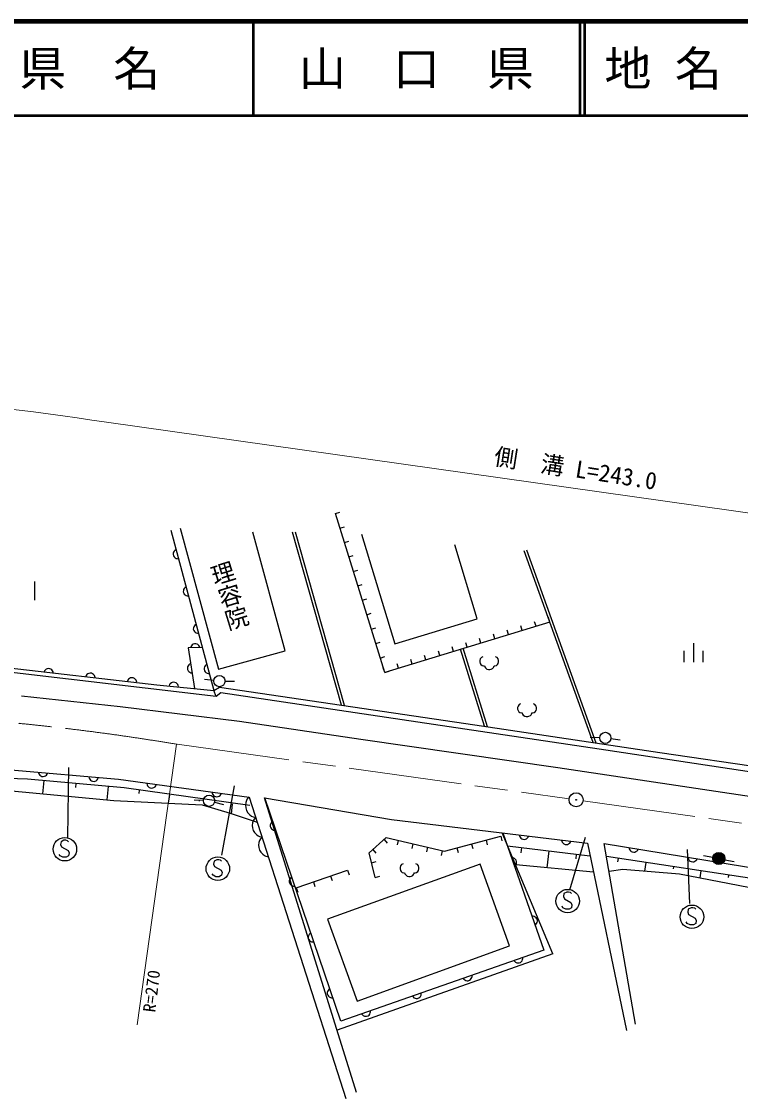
# Model space of a CAD drawing. Units: millimetres, scale not verified. Extents: x 40000 to 680000, y 20000 to 380000.
# Drawn here: x 308365 to 384856, y 265427 to 380000 of the extents above; entities that cross this region are included whole.
import ezdxf
from ezdxf.enums import TextEntityAlignment as Align

# ---------------------------------------------------------------- set-up
doc = ezdxf.new("R2010")
doc.units = ezdxf.units.MM
doc.header["$LTSCALE"] = 1000
doc.linetypes.add('CHAIN', pattern=[18.5, 12, -1.5, 3.5, -1.5])
for name, color, linetype, lineweight in [('M-BGD', 7, 'Continuous', 25), ('M-BGD-EXST', 7, 'Continuous', 25), ('M-BMK', 2, 'CHAIN', 13), ('M-BMK-SRVR', 3, 'Continuous', 25), ('M-STR-HTXT', 7, 'Continuous', 13), ('M-STR-STRC', 7, 'Continuous', 25), ('M-TTL', 2, 'Continuous', 140), ('M-TTL-LINE', 7, 'Continuous', 50)]:
    doc.layers.add(name, color=color, linetype=linetype, lineweight=lineweight)
doc.layers.add('M-TTL-TXT', color=7, linetype='Continuous')
doc.styles.add('@ＭＳ ゴシック', font='')
doc.styles.add('ＭＳ ゴシック', font='')
doc.styles.get('@ＭＳ ゴシック').set_extended_font_data('@MS Gothic')
doc.styles.get('ＭＳ ゴシック').set_extended_font_data('MS Gothic')

msp = doc.modelspace()

# ---------------------------------------------------------------- linework, layer by layer
at = {"layer": 'M-BGD'}
for p, q in [((341758, 327644), (342235, 327793)), ((347001, 310749), (341758, 327644)), ((324250, 325871), (328835, 308834)), ((325245, 326110), (329311, 311115)), ((336405, 313039), (332983, 325659)), ((342418, 307268), (337184, 325685)), ((342744, 307220), (337499, 325672)), ((342234, 326109), (342712, 326257)), ((344543, 325458), (348099, 313799)), ((342711, 324573), (343188, 324721)), ((356856, 316470), (354455, 324343)), ((324514, 323428), (324507, 323301)), ((324507, 323301), (324549, 323147)), ((324546, 323540), (324514, 323428)), ((324617, 323662), (324546, 323540)), ((324549, 323147), (324618, 323041)), ((324698, 323746), (324617, 323662)), ((324803, 323816), (324698, 323746)), ((343188, 323037), (343665, 323185)), ((369178, 303288), (361829, 323681)), ((369515, 303237), (362124, 323748)), ((324618, 323041), (324702, 322960)), ((324702, 322960), (324825, 322890)), ((324825, 322890), (324937, 322858)), ((324937, 322858), (325063, 322850)), ((343664, 321501), (344142, 321649)), ((309784, 318440), (309784, 320440)), ((325685, 319694), (325614, 319571)), ((325766, 319778), (325685, 319694)), ((325871, 319848), (325766, 319778)), ((344141, 319965), (344618, 320113)), ((325582, 319459), (325575, 319333)), ((325575, 319333), (325616, 319179)), ((325614, 319571), (325582, 319459)), ((325616, 319179), (325686, 319073)), ((325686, 319073), (325770, 318992)), ((325770, 318992), (325893, 318921)), ((325893, 318921), (326005, 318890)), ((326005, 318890), (326131, 318882)), ((344618, 318429), (345095, 318577)), ((345094, 316893), (345572, 317041)), ((348099, 313799), (356856, 316470)), ((364569, 316117), (364423, 316596)), ((326650, 315491), (326643, 315365)), ((326643, 315365), (326684, 315210)), ((326682, 315603), (326650, 315491)), ((326753, 315726), (326682, 315603)), ((326684, 315210), (326754, 315105)), ((326834, 315810), (326753, 315726)), ((326754, 315105), (326838, 315024)), ((326939, 315880), (326834, 315810)), ((345571, 315357), (346048, 315505)), ((364569, 316117), (347001, 310749)), ((360177, 314775), (360031, 315254)), ((361641, 315223), (361495, 315701)), ((363105, 315670), (362959, 316148)), ((326838, 315024), (326961, 314953)), ((326961, 314953), (327073, 314921)), ((327073, 314921), (327199, 314914)), ((346048, 313821), (346525, 313969)), ((357249, 313881), (357103, 314359)), ((358713, 314328), (358567, 314806)), ((327603, 313413), (326095, 313353)), ((326095, 313353), (326785, 309039)), ((326385, 313484), (326350, 313363)), ((326441, 313587), (326385, 313484)), ((326537, 313690), (326441, 313587)), ((326634, 313754), (326537, 313690)), ((326753, 313799), (326634, 313754)), ((326912, 313805), (326753, 313799)), ((327034, 313770), (326912, 313805)), ((327136, 313714), (327034, 313770)), ((327240, 313618), (327136, 313714)), ((327304, 313521), (327240, 313618)), ((327349, 313402), (327304, 313521)), ((329311, 311115), (336405, 313039)), ((352857, 312539), (352711, 313017)), ((354321, 312986), (354175, 313464)), ((357611, 305028), (355069, 313230)), ((357940, 304979), (355349, 313342)), ((355785, 313433), (355639, 313912)), ((378843, 313055), (378843, 311855)), ((379843, 313855), (379843, 311855)), ((380843, 313055), (380843, 311855)), ((326361, 311689), (326249, 311631)), ((346524, 312285), (347002, 312434)), ((348465, 311197), (348319, 311675)), ((349929, 311644), (349783, 312122)), ((351393, 312091), (351247, 312570)), ((357167, 312185), (357127, 312025)), ((357127, 312025), (357127, 311865)), ((357127, 311865), (357167, 311705)), ((357287, 312345), (357167, 312185)), ((357167, 311705), (357247, 311585)), ((357447, 312425), (357287, 312345)), ((358967, 312345), (358807, 312425)), ((359087, 312185), (358967, 312345)), ((359007, 311585), (359087, 311705)), ((359127, 312025), (359087, 312185)), ((359087, 311705), (359127, 311865)), ((359127, 311865), (359127, 312025)), ((329063, 308187), (302647, 311304)), ((306140, 311342), (322749, 309443)), ((310809, 310909), (310756, 310795)), ((310879, 311002), (310809, 310909)), ((310989, 311091), (310879, 311002)), ((311095, 311140), (310989, 311091)), ((311219, 311166), (311095, 311140)), ((311378, 311149), (311219, 311166)), ((311493, 311096), (311378, 311149)), ((311586, 311026), (311493, 311096)), ((311674, 310915), (311586, 311026)), ((311723, 310809), (311674, 310915)), ((311750, 310686), (311723, 310809)), ((315317, 310516), (315246, 310423)), ((315427, 310605), (315317, 310516)), ((315533, 310654), (315427, 310605)), ((315657, 310680), (315533, 310654)), ((315816, 310663), (315657, 310680)), ((315931, 310610), (315816, 310663)), ((316024, 310539), (315931, 310610)), ((316112, 310429), (316024, 310539)), ((326033, 311333), (326013, 311208)), ((326013, 311208), (326038, 311050)), ((326077, 311441), (326033, 311333)), ((326038, 311050), (326096, 310938)), ((326160, 311556), (326077, 311441)), ((326096, 310938), (326171, 310849)), ((326249, 311631), (326160, 311556)), ((326171, 310849), (326286, 310766)), ((326286, 310766), (326394, 310723)), ((326394, 310723), (326519, 310702)), ((327800, 311218), (327793, 311091)), ((327793, 311091), (327835, 310937)), ((327832, 311330), (327800, 311218)), ((327903, 311452), (327832, 311330)), ((327835, 310937), (327904, 310831)), ((327984, 311536), (327903, 311452)), ((327904, 310831), (327988, 310750)), ((328089, 311606), (327984, 311536)), ((327988, 310750), (328111, 310680)), ((328111, 310680), (328223, 310648)), ((328223, 310648), (328349, 310640)), ((347001, 310749), (346855, 311228)), ((347001, 310749), (347478, 310898)), ((357247, 311585), (357367, 311505)), ((357367, 311505), (357527, 311465)), ((357527, 311465), (357607, 311465)), ((357607, 311465), (357647, 311345)), ((357647, 311345), (357727, 311225)), ((357727, 311225), (357887, 311105)), ((357887, 311105), (358047, 311065)), ((358047, 311065), (358207, 311065)), ((358207, 311065), (358327, 311105)), ((358327, 311105), (358487, 311185)), ((358487, 311185), (358567, 311265)), ((358567, 311265), (358607, 311345)), ((358607, 311345), (358647, 311465)), ((358647, 311465), (358727, 311465)), ((358727, 311465), (358887, 311505)), ((358887, 311505), (359007, 311585)), ((315246, 310423), (315194, 310308)), ((316161, 310323), (316112, 310429)), ((316188, 310200), (316161, 310323)), ((319684, 309937), (319631, 309822)), ((319755, 310030), (319684, 309937)), ((319865, 310119), (319755, 310030)), ((319971, 310167), (319865, 310119)), ((320094, 310194), (319971, 310167)), ((320254, 310177), (320094, 310194)), ((320368, 310124), (320254, 310177)), ((320461, 310053), (320368, 310124)), ((320550, 309943), (320461, 310053)), ((320599, 309837), (320550, 309943)), ((320625, 309713), (320599, 309837)), ((322749, 309443), (328835, 308834)), ((324122, 309451), (324069, 309336)), ((324192, 309544), (324122, 309451)), ((324303, 309633), (324192, 309544)), ((324409, 309681), (324303, 309633)), ((324532, 309708), (324409, 309681)), ((324691, 309691), (324532, 309708)), ((324806, 309638), (324691, 309691)), ((324899, 309567), (324806, 309638)), ((324988, 309457), (324899, 309567)), ((325036, 309351), (324988, 309457)), ((325063, 309227), (325036, 309351)), ((328821, 309892), (327825, 309985)), ((330018, 309836), (331018, 309836)), ((328835, 308834), (329432, 309179)), ((329063, 308187), (328835, 308834)), ((329565, 308595), (329063, 308187)), ((329432, 309179), (356606, 305180)), ((369840, 302572), (329565, 308595)), ((361190, 307168), (361150, 307008)), ((361310, 307328), (361190, 307168)), ((361470, 307408), (361310, 307328)), ((362990, 307328), (362830, 307408)), ((363110, 307168), (362990, 307328)), ((363150, 307008), (363110, 307168)), ((361150, 307008), (361150, 306848)), ((361150, 306848), (361190, 306688)), ((361190, 306688), (361270, 306568)), ((361270, 306568), (361390, 306488)), ((361390, 306488), (361550, 306448)), ((361550, 306448), (361630, 306448)), ((361630, 306448), (361670, 306328)), ((361670, 306328), (361750, 306208)), ((361750, 306208), (361910, 306088)), ((361910, 306088), (362070, 306048)), ((362070, 306048), (362230, 306048)), ((362230, 306048), (362350, 306088)), ((362350, 306088), (362510, 306168)), ((362510, 306168), (362590, 306248)), ((362590, 306248), (362630, 306328)), ((362630, 306328), (362670, 306448)), ((362670, 306448), (362750, 306448)), ((362750, 306448), (362910, 306488)), ((362910, 306488), (363030, 306568)), ((363030, 306568), (363110, 306688)), ((363110, 306688), (363150, 306848)), ((363150, 306848), (363150, 307008)), ((356606, 305180), (376282, 302218)), ((369880, 303808), (368880, 303845)), ((371075, 303711), (372067, 303587)), ((399240, 298180), (369840, 302572)), ((376282, 302218), (432902, 293936)), ((309007, 299402), (276023, 300470)), ((307232, 300373), (318691, 299409)), ((319290, 298467), (309007, 299402)), ((310146, 300143), (310174, 300020)), ((310174, 300020), (310224, 299915)), ((310224, 299915), (310314, 299806)), ((310314, 299806), (310408, 299737)), ((310408, 299737), (310524, 299685)), ((310524, 299685), (310683, 299670)), ((310721, 299246), (310594, 297847)), ((310683, 299670), (310806, 299699)), ((310806, 299699), (310912, 299749)), ((310912, 299749), (311021, 299839)), ((311021, 299839), (311090, 299933)), ((311090, 299933), (311141, 300048)), ((315541, 299628), (315569, 299505)), ((315569, 299505), (315619, 299400)), ((315619, 299400), (315710, 299291)), ((315710, 299291), (315803, 299222)), ((315803, 299222), (315919, 299170)), ((315919, 299170), (316078, 299155)), ((316078, 299155), (316202, 299184)), ((316202, 299184), (316307, 299234)), ((316307, 299234), (316416, 299324)), ((316416, 299324), (316485, 299418)), ((316485, 299418), (316536, 299533)), ((318691, 299409), (332575, 297487)), ((305513, 298321), (318192, 297138)), ((314149, 298934), (314110, 298512)), ((317576, 298623), (317448, 297207)), ((332644, 296597), (319290, 298467)), ((320891, 298215), (320834, 297854)), ((321705, 298928), (321728, 298804)), ((321728, 298804), (321775, 298697)), ((321775, 298697), (321861, 298585)), ((321861, 298585), (321952, 298512)), ((321952, 298512), (322066, 298457)), ((322066, 298457), (322224, 298436)), ((322224, 298436), (322348, 298459)), ((322348, 298459), (322455, 298506)), ((322455, 298506), (322568, 298592)), ((322568, 298592), (322640, 298683)), ((322640, 298683), (322696, 298796)), ((328633, 298007), (328657, 297882)), ((318192, 297138), (327577, 296659)), ((324093, 297712), (323957, 296844)), ((327715, 297130), (326716, 297176)), ((327295, 297209), (327270, 297050)), ((328657, 297882), (328703, 297775)), ((328703, 297775), (328789, 297663)), ((328789, 297663), (328880, 297590)), ((328880, 297590), (328994, 297535)), ((328896, 296957), (329867, 296715)), ((328994, 297535), (329152, 297514)), ((329152, 297514), (329276, 297538)), ((329276, 297538), (329383, 297584)), ((329383, 297584), (329496, 297670)), ((329496, 297670), (329568, 297761)), ((329568, 297761), (329624, 297875)), ((330770, 296777), (330666, 295689)), ((332224, 296924), (332177, 296619)), ((332299, 297141), (332224, 296924)), ((332388, 297315), (332299, 297141)), ((332565, 297516), (332388, 297315)), ((332575, 297487), (342886, 265427)), ((334207, 297396), (347730, 295115)), ((344010, 266044), (334207, 297396)), ((342321, 273649), (334247, 297404)), ((327577, 296659), (330545, 295797)), ((330545, 295797), (333432, 294821)), ((332177, 296619), (332218, 296342)), ((332218, 296342), (332303, 296079)), ((332303, 296079), (332431, 295830)), ((332431, 295830), (332647, 295610)), ((332647, 295610), (332834, 295477)), ((332834, 295477), (333008, 295388)), ((332943, 294760), (332898, 294468)), ((332898, 294468), (332937, 294203)), ((333015, 294968), (332943, 294760)), ((333008, 295388), (333269, 295327)), ((333100, 295134), (333015, 294968)), ((333269, 295327), (333100, 295134)), ((334857, 294616), (334832, 294502)), ((334832, 294502), (334833, 294375)), ((334920, 294743), (334857, 294616)), ((334995, 294832), (334920, 294743)), ((335096, 294908), (334995, 294832)), ((347730, 295115), (368565, 292591)), ((332937, 294203), (333018, 293952)), ((333018, 293952), (333141, 293714)), ((333141, 293714), (333347, 293503)), ((333347, 293503), (333527, 293376)), ((333527, 293376), (333693, 293291)), ((334833, 294375), (334885, 294224)), ((334885, 294224), (334961, 294123)), ((334961, 294123), (335050, 294048)), ((335050, 294048), (335177, 293985)), ((335177, 293985), (335291, 293961)), ((335291, 293961), (335417, 293961)), ((353370, 291721), (359348, 293325)), ((359348, 293325), (359477, 292842)), ((364907, 280814), (359506, 293688)), ((359577, 293680), (363932, 281220)), ((361327, 293468), (361353, 293344)), ((361353, 293344), (361400, 293237)), ((362266, 293233), (362320, 293347)), ((333617, 292665), (333572, 292374)), ((333572, 292374), (333611, 292109)), ((333689, 292873), (333617, 292665)), ((333774, 293040), (333689, 292873)), ((333693, 293291), (333943, 293233)), ((333943, 293233), (333774, 293040)), ((345350, 291575), (347173, 293179)), ((346941, 292975), (347271, 292599)), ((347173, 293179), (353370, 291721)), ((348438, 292881), (348323, 292395)), ((350003, 292513), (349888, 292026)), ((356241, 292491), (356371, 292008)), ((357795, 292908), (357924, 292425)), ((360086, 292306), (368846, 291252)), ((361400, 293237), (361488, 293126)), ((361488, 293126), (361580, 293054)), ((361580, 293054), (361694, 293000)), ((361694, 293000), (361853, 292981)), ((361853, 292981), (361977, 293006)), ((361977, 293006), (362083, 293054)), ((362083, 293054), (362194, 293141)), ((362194, 293141), (362266, 293233)), ((365822, 292923), (365847, 292799)), ((365847, 292799), (365894, 292693)), ((365894, 292693), (365982, 292581)), ((365982, 292581), (366074, 292510)), ((366074, 292510), (366188, 292456)), ((366188, 292456), (366347, 292436)), ((366347, 292436), (366471, 292462)), ((366471, 292462), (366577, 292509)), ((366577, 292509), (366689, 292596)), ((366689, 292596), (366760, 292688)), ((366760, 292688), (366814, 292803)), ((368565, 292591), (372748, 272653)), ((373702, 273333), (370356, 292566)), ((370356, 292566), (401711, 287428)), ((333611, 292109), (333692, 291858)), ((333692, 291858), (333815, 291620)), ((333815, 291620), (334021, 291409)), ((334021, 291409), (334201, 291282)), ((334201, 291282), (334367, 291196)), ((334367, 291196), (334617, 291138)), ((346007, 288950), (345350, 291575)), ((345734, 291912), (346064, 291537)), ((351568, 292145), (351454, 291658)), ((353133, 291776), (353019, 291290)), ((354688, 292075), (354818, 291592)), ((360571, 291045), (360445, 291042)), ((360686, 291022), (360571, 291045)), ((360813, 290961), (360686, 291022)), ((361546, 292130), (361477, 291562)), ((364466, 291779), (364248, 289970)), ((367386, 291427), (367324, 290910)), ((426155, 282728), (370600, 291160)), ((372998, 292133), (373018, 292008)), ((373018, 292008), (373061, 291900)), ((373061, 291900), (373143, 291785)), ((373143, 291785), (373232, 291710)), ((373232, 291710), (373344, 291651)), ((373344, 291651), (373502, 291625)), ((373502, 291625), (373627, 291645)), ((373627, 291645), (373735, 291688)), ((373735, 291688), (373850, 291771)), ((373850, 291771), (373926, 291860)), ((373926, 291860), (373985, 291972)), ((379269, 291106), (379289, 290981)), ((381913, 291059), (380927, 291223)), ((357145, 290371), (340929, 284506)), ((345617, 290510), (346102, 290632)), ((348680, 290163), (348640, 290003)), ((348640, 290003), (348640, 289843)), ((348800, 290323), (348680, 290163)), ((348960, 290403), (348800, 290323)), ((350480, 290323), (350320, 290403)), ((350600, 290163), (350480, 290323)), ((350640, 290003), (350600, 290163)), ((350640, 289843), (350640, 290003)), ((360300, 281648), (357145, 290371)), ((360779, 290100), (360879, 290178)), ((360903, 290887), (360813, 290961)), ((360879, 290178), (360953, 290268)), ((360981, 290787), (360903, 290887)), ((369210, 289519), (360939, 290270)), ((360953, 290268), (361014, 290396)), ((361035, 290636), (360981, 290787)), ((361014, 290396), (361037, 290510)), ((361037, 290510), (361035, 290636)), ((371845, 290971), (371788, 290594)), ((374781, 290525), (374644, 289626)), ((377716, 290080), (377685, 289873)), ((379289, 290981), (379332, 290872)), ((379332, 290872), (379415, 290758)), ((379415, 290758), (379503, 290682)), ((379503, 290682), (379615, 290623)), ((379615, 290623), (379773, 290597)), ((379773, 290597), (379898, 290617)), ((379898, 290617), (380007, 290660)), ((380007, 290660), (380121, 290743)), ((380121, 290743), (380197, 290832)), ((380197, 290832), (380256, 290944)), ((383191, 290825), (384172, 290629)), ((336938, 288804), (336875, 288677)), ((337013, 288893), (336938, 288804)), ((337114, 288969), (337013, 288893)), ((337588, 287846), (343063, 289702)), ((341238, 289084), (341399, 288610)), ((343063, 289702), (343224, 289229)), ((346007, 288950), (346492, 289072)), ((348640, 289843), (348680, 289683)), ((348680, 289683), (348760, 289563)), ((348760, 289563), (348880, 289483)), ((348880, 289483), (349040, 289443)), ((349040, 289443), (349120, 289443)), ((349120, 289443), (349160, 289323)), ((349160, 289323), (349240, 289203)), ((349240, 289203), (349400, 289083)), ((349400, 289083), (349560, 289043)), ((349560, 289043), (349720, 289043)), ((349720, 289043), (349840, 289083)), ((349840, 289083), (350000, 289163)), ((350000, 289163), (350080, 289243)), ((350080, 289243), (350120, 289323)), ((350120, 289323), (350160, 289443)), ((350160, 289443), (350240, 289443)), ((350240, 289443), (350400, 289483)), ((350400, 289483), (350520, 289563)), ((350520, 289563), (350600, 289683)), ((350600, 289683), (350640, 289843)), ((370870, 289610), (372351, 289808)), ((372351, 289808), (378384, 289329)), ((378384, 289329), (386811, 287701)), ((380652, 289634), (380542, 288912)), ((383588, 289189), (383549, 288937)), ((336875, 288677), (336851, 288563)), ((336851, 288563), (336851, 288436)), ((336851, 288436), (336903, 288285)), ((336903, 288285), (336979, 288184)), ((336979, 288184), (337068, 288109)), ((337068, 288109), (337195, 288046)), ((337195, 288046), (337309, 288022)), ((337309, 288022), (337436, 288022)), ((337588, 287846), (337749, 287373)), ((339413, 288465), (339574, 287991)), ((340929, 284506), (344084, 275783)), ((362785, 284811), (362658, 284808)), ((362899, 284788), (362785, 284811)), ((363027, 284727), (362899, 284788)), ((363117, 284653), (363027, 284727)), ((363195, 284553), (363117, 284653)), ((363167, 284034), (363227, 284161)), ((363248, 284402), (363195, 284553)), ((363227, 284161), (363250, 284276)), ((363250, 284276), (363248, 284402)), ((339132, 283030), (339032, 282954)), ((362993, 283866), (363092, 283944)), ((363092, 283944), (363167, 284034)), ((338894, 282738), (338869, 282624)), ((338869, 282624), (338870, 282498)), ((338870, 282498), (338921, 282346)), ((338956, 282865), (338894, 282738)), ((338921, 282346), (338998, 282245)), ((339032, 282954), (338956, 282865)), ((338998, 282245), (339087, 282170)), ((339087, 282170), (339214, 282107)), ((339214, 282107), (339328, 282083)), ((339328, 282083), (339454, 282084)), ((364907, 280814), (341932, 272687)), ((363932, 281220), (342321, 273649)), ((344084, 275783), (360300, 281648)), ((360759, 280108), (360836, 280008)), ((360836, 280008), (360926, 279934)), ((360926, 279934), (361053, 279872)), ((361053, 279872), (361168, 279849)), ((361168, 279849), (361294, 279851)), ((361294, 279851), (361445, 279904)), ((361445, 279904), (361545, 279981)), ((361545, 279981), (361620, 280071)), ((361620, 280071), (361681, 280198)), ((361681, 280198), (361704, 280312)), ((361704, 280312), (361703, 280439)), ((356278, 278305), (356302, 278420)), ((356302, 278420), (356300, 278546)), ((355356, 278215), (355433, 278115)), ((355433, 278115), (355523, 278041)), ((355523, 278041), (355650, 277980)), ((355650, 277980), (355765, 277956)), ((355765, 277956), (355891, 277958)), ((355891, 277958), (356042, 278011)), ((356042, 278011), (356142, 278088)), ((356142, 278088), (356217, 278178)), ((356217, 278178), (356278, 278305)), ((340912, 276799), (340887, 276685)), ((340887, 276685), (340888, 276559)), ((340888, 276559), (340940, 276407)), ((340974, 276926), (340912, 276799)), ((340940, 276407), (341016, 276306)), ((341050, 277015), (340974, 276926)), ((341016, 276306), (341105, 276231)), ((341151, 277091), (341050, 277015)), ((341105, 276231), (341232, 276169)), ((341232, 276169), (341346, 276144)), ((341346, 276144), (341472, 276145)), ((349953, 276323), (350030, 276223)), ((350030, 276223), (350120, 276148)), ((350120, 276148), (350248, 276087)), ((350639, 276118), (350739, 276195)), ((350739, 276195), (350814, 276285)), ((350814, 276285), (350875, 276413)), ((350875, 276413), (350899, 276527)), ((350899, 276527), (350897, 276653)), ((350248, 276087), (350362, 276063)), ((350362, 276063), (350488, 276065)), ((350488, 276065), (350639, 276118)), ((344550, 274430), (344628, 274330)), ((344628, 274330), (344717, 274255)), ((344717, 274255), (344845, 274194)), ((344845, 274194), (344959, 274170)), ((344959, 274170), (345085, 274172)), ((345085, 274172), (345236, 274225)), ((345236, 274225), (345336, 274303)), ((345336, 274303), (345411, 274392)), ((345411, 274392), (345472, 274520)), ((345472, 274520), (345496, 274634)), ((345496, 274634), (345494, 274760))]:
    msp.add_line(p, q, dxfattribs=at)
for centre, radius in [((329418, 309836), 600), ((370479, 303785), 600), ((328314, 297103), 600), ((382554, 290952), 650), ((382554, 290952), 572), ((382554, 290952), 494), ((382554, 290952), 416), ((382554, 290952), 338), ((382554, 290952), 260), ((382554, 290952), 182), ((382554, 290952), 104), ((382554, 290952), 26)]:
    msp.add_circle(centre, radius, dxfattribs=at)
at = {"layer": 'M-BGD-EXST'}
for p, q in [((313284, 293187), (313388, 300652)), ((329665, 291321), (331013, 298682)), ((312573, 292743), (312523, 292443)), ((312523, 292443), (312623, 292193)), ((312873, 292893), (312573, 292743)), ((312623, 292193), (313323, 291793)), ((313073, 292893), (312873, 292893)), ((313273, 292843), (313073, 292893)), ((313373, 292743), (313273, 292843)), ((366708, 287616), (368376, 293216)), ((312473, 291243), (312373, 291393)), ((312773, 291093), (312473, 291243)), ((313123, 291093), (312773, 291093)), ((313373, 291243), (313123, 291093)), ((313323, 291793), (313423, 291543)), ((313423, 291543), (313373, 291243)), ((379456, 286186), (379218, 291905)), ((328851, 290670), (328801, 290370)), ((328801, 290370), (328901, 290120)), ((329151, 290820), (328851, 290670)), ((328901, 290120), (329601, 289720)), ((329351, 290820), (329151, 290820)), ((329551, 290770), (329351, 290820)), ((329651, 290670), (329551, 290770)), ((328751, 289170), (328651, 289320)), ((329051, 289020), (328751, 289170)), ((329401, 289020), (329051, 289020)), ((329651, 289170), (329401, 289020)), ((329601, 289720), (329701, 289470)), ((329701, 289470), (329651, 289170)), ((366069, 287225), (366019, 286925)), ((366019, 286925), (366119, 286675)), ((366369, 287375), (366069, 287225)), ((366119, 286675), (366819, 286275)), ((366569, 287375), (366369, 287375)), ((366769, 287325), (366569, 287375)), ((366869, 287225), (366769, 287325)), ((365969, 285725), (365869, 285875)), ((366269, 285575), (365969, 285725)), ((366619, 285575), (366269, 285575)), ((366869, 285725), (366619, 285575)), ((366819, 286275), (366919, 286025)), ((366919, 286025), (366869, 285725)), ((379295, 285557), (379245, 285257)), ((379595, 285707), (379295, 285557)), ((379795, 285707), (379595, 285707)), ((379995, 285657), (379795, 285707)), ((380095, 285557), (379995, 285657)), ((379195, 284057), (379095, 284207)), ((379245, 285257), (379345, 285007)), ((379345, 285007), (380045, 284607)), ((380045, 284607), (380145, 284357)), ((380145, 284357), (380095, 284057)), ((379495, 283907), (379195, 284057)), ((379845, 283907), (379495, 283907)), ((380095, 284057), (379845, 283907))]:
    msp.add_line(p, q, dxfattribs=at)
for centre in [(312973, 291943), (329251, 289870), (366469, 286425), (379695, 284757)]:
    msp.add_circle(centre, 1250, dxfattribs=at)
at = {"layer": 'M-BMK'}
for p, q in [((324916, 303104), (366632, 297303)), ((368117, 297095), (465879, 283349))]:
    msp.add_line(p, q, dxfattribs=at)
msp.add_arc((284229, 60647), 245848, 80.47388, 93.61191, dxfattribs=at)
at = {"layer": 'M-BMK-SRVR'}
for radius in [750, 30]:
    msp.add_circle((367375, 297199), radius, dxfattribs=at)
at = {"layer": 'M-STR-HTXT'}
for p, q in [((317390, 337362), (482367, 314067)), ((324852, 303115), (320650, 273266))]:
    msp.add_line(p, q, dxfattribs=at)
msp.add_arc((285037, 138990), 200993, 80.73694, 94.98654, dxfattribs=at)
at = {"layer": 'M-STR-STRC'}
for p, q in [((308356, 308252), (318846, 307134)), ((318846, 307134), (331554, 305565)), ((331554, 305565), (344457, 303663)), ((344457, 303663), (365435, 300624)), ((365435, 300624), (390044, 296938))]:
    msp.add_line(p, q, dxfattribs=at)
at = {"layer": 'M-TTL'}
msp.add_line((680000, 380000), (40000, 380000), dxfattribs=at)
at = {"layer": 'M-TTL-LINE'}
for p, q in [((333000, 380000), (333000, 370000)), ((367750, 380000), (367750, 370000)), ((368250, 380000), (368250, 370000)), ((40000, 370000), (680000, 370000))]:
    msp.add_line(p, q, dxfattribs=at)

# ---------------------------------------------------------------- texts
at = {"layer": 'M-BGD', "style": '@ＭＳ ゴシック'}
msp.add_text('理容院', height=1833, rotation=287.1, dxfattribs=at).set_placement((327995, 322078), align=Align.BOTTOM_LEFT)
at = {"layer": 'M-STR-HTXT', "style": 'ＭＳ ゴシック'}
for s, height, rotation, p in [('側\u3000溝 L=243.0', 1833, 351.1, (358463, 332334)), ('R=270', 1320, 83.2, (322980, 274495))]:
    msp.add_text(s, height=height, rotation=rotation, dxfattribs=at).set_placement(p, align=Align.BOTTOM_LEFT)
at = {"layer": 'M-TTL-TXT', "style": 'ＭＳ ゴシック'}
for s, p in [('県\u3000名', (315625, 375000)), ('山\u3000口\u3000県', (350375, 375000))]:
    msp.add_text(s, height=3666, dxfattribs=at).set_placement(p, align=Align.MIDDLE_CENTER)
msp.add_text('地 名', height=3666, dxfattribs=at).set_placement((370380, 375000), align=Align.MIDDLE_LEFT)

doc.saveas('drawing.dxf')
